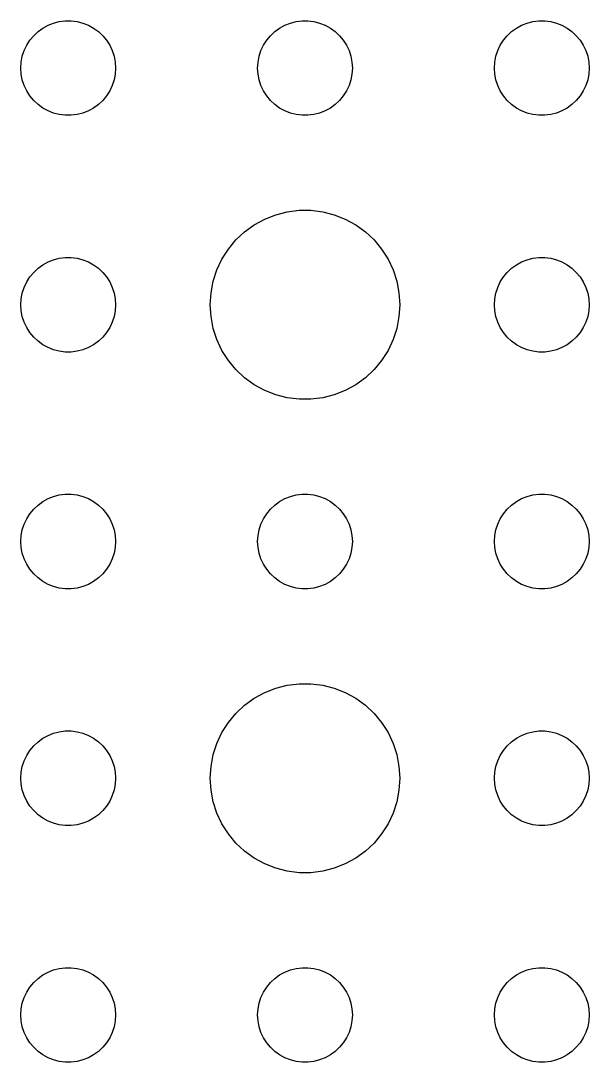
# Model space of a CAD drawing. Header units: metres. Extents: x -127 to 127, y -127 to 127.
# Drawn here: x -9 to 9, y 51 to 84 of the extents above; entities that cross this region are included whole.
import ezdxf

# ---------------------------------------------------------------- set-up
doc = ezdxf.new("R2010")
doc.units = ezdxf.units.M

msp = doc.modelspace()

# ---------------------------------------------------------------- linework, layer by layer
for p, q in [((-8.30373, 83.7665), (-8.13866, 83.8572)), ((-8.13866, 83.8572), (-7.96352, 83.9266)), ((-7.96352, 83.9266), (-7.78107, 83.9734)), ((-7.78107, 83.9734), (-7.59418, 83.997)), ((-7.59418, 83.997), (-7.40581, 83.997)), ((-7.40581, 83.997), (-7.21892, 83.9734)), ((-7.21892, 83.9734), (-7.03647, 83.9266)), ((-7.03647, 83.9266), (-6.86133, 83.8572)), ((-6.86133, 83.8572), (-6.69626, 83.7665)), ((-0.80373, 83.7665), (-0.63866, 83.8572)), ((-0.63866, 83.8572), (-0.46352, 83.9266)), ((-0.46352, 83.9266), (-0.28107, 83.9734)), ((-0.28107, 83.9734), (-0.09418, 83.997)), ((-0.09418, 83.997), (0.09418, 83.997)), ((0.09418, 83.997), (0.28107, 83.9734)), ((0.28107, 83.9734), (0.46352, 83.9266)), ((0.46352, 83.9266), (0.63866, 83.8572)), ((0.63866, 83.8572), (0.80373, 83.7665)), ((6.69626, 83.7665), (6.86133, 83.8572)), ((6.86133, 83.8572), (7.03647, 83.9266)), ((7.03647, 83.9266), (7.21892, 83.9734)), ((7.21892, 83.9734), (7.40581, 83.997)), ((7.40581, 83.997), (7.59418, 83.997)), ((7.59418, 83.997), (7.78107, 83.9734)), ((7.78107, 83.9734), (7.96352, 83.9266)), ((7.96352, 83.9266), (8.13866, 83.8572)), ((8.13866, 83.8572), (8.30373, 83.7665)), ((-8.71352, 83.3817), (-8.59344, 83.5268)), ((-8.59344, 83.5268), (-8.45613, 83.6558)), ((-8.45613, 83.6558), (-8.30373, 83.7665)), ((-6.69626, 83.7665), (-6.54385, 83.6558)), ((-6.54385, 83.6558), (-6.40654, 83.5268)), ((-6.40654, 83.5268), (-6.28647, 83.3817)), ((-1.21352, 83.3817), (-1.09344, 83.5268)), ((-1.09344, 83.5268), (-0.95613, 83.6558)), ((-0.95613, 83.6558), (-0.80373, 83.7665)), ((0.80373, 83.7665), (0.95613, 83.6558)), ((0.95613, 83.6558), (1.09344, 83.5268)), ((1.09344, 83.5268), (1.21352, 83.3817)), ((6.28647, 83.3817), (6.40654, 83.5268)), ((6.40654, 83.5268), (6.54385, 83.6558)), ((6.54385, 83.6558), (6.69626, 83.7665)), ((8.30373, 83.7665), (8.45613, 83.6558)), ((8.45613, 83.6558), (8.59344, 83.5268)), ((8.59344, 83.5268), (8.71352, 83.3817)), ((-8.89465, 83.0522), (-8.81445, 83.2226)), ((-8.81445, 83.2226), (-8.71352, 83.3817)), ((-6.28647, 83.3817), (-6.18553, 83.2226)), ((-6.18553, 83.2226), (-6.10533, 83.0522)), ((-1.39465, 83.0522), (-1.31445, 83.2226)), ((-1.31445, 83.2226), (-1.21352, 83.3817)), ((1.21352, 83.3817), (1.31445, 83.2226)), ((1.31445, 83.2226), (1.39465, 83.0522)), ((6.10533, 83.0522), (6.18553, 83.2226)), ((6.18553, 83.2226), (6.28647, 83.3817)), ((8.71352, 83.3817), (8.81445, 83.2226)), ((8.81445, 83.2226), (8.89465, 83.0522)), ((-8.98816, 82.688), (-8.95287, 82.873)), ((-8.95287, 82.873), (-8.89465, 83.0522)), ((-6.10533, 83.0522), (-6.04712, 82.873)), ((-6.04712, 82.873), (-6.01183, 82.688)), ((-1.48816, 82.688), (-1.45287, 82.873)), ((-1.45287, 82.873), (-1.39465, 83.0522)), ((1.39465, 83.0522), (1.45287, 82.873)), ((1.45287, 82.873), (1.48816, 82.688)), ((6.01183, 82.688), (6.04712, 82.873)), ((6.04712, 82.873), (6.10533, 83.0522)), ((8.89465, 83.0522), (8.95287, 82.873)), ((8.95287, 82.873), (8.98816, 82.688)), ((-9, 82.5), (-8.98816, 82.688)), ((-8.98816, 82.312), (-9, 82.5)), ((-6.01183, 82.688), (-6, 82.5)), ((-6, 82.5), (-6.01183, 82.312)), ((-1.5, 82.5), (-1.48816, 82.688)), ((-1.48816, 82.312), (-1.5, 82.5)), ((1.48816, 82.688), (1.5, 82.5)), ((1.5, 82.5), (1.48816, 82.312)), ((6, 82.5), (6.01183, 82.688)), ((6.01183, 82.312), (6, 82.5)), ((8.98816, 82.688), (9, 82.5)), ((9, 82.5), (8.98816, 82.312)), ((-8.95287, 82.127), (-8.98816, 82.312)), ((-6.01183, 82.312), (-6.04712, 82.127)), ((-1.45287, 82.127), (-1.48816, 82.312)), ((1.48816, 82.312), (1.45287, 82.127)), ((6.04712, 82.127), (6.01183, 82.312)), ((8.98816, 82.312), (8.95287, 82.127)), ((-8.89465, 81.9478), (-8.95287, 82.127)), ((-8.81445, 81.7774), (-8.89465, 81.9478)), ((-6.10533, 81.9478), (-6.18553, 81.7774)), ((-6.04712, 82.127), (-6.10533, 81.9478)), ((-1.39465, 81.9478), (-1.45287, 82.127)), ((-1.31445, 81.7774), (-1.39465, 81.9478)), ((1.39465, 81.9478), (1.31445, 81.7774)), ((1.45287, 82.127), (1.39465, 81.9478)), ((6.10533, 81.9478), (6.04712, 82.127)), ((6.18553, 81.7774), (6.10533, 81.9478)), ((8.89465, 81.9478), (8.81445, 81.7774)), ((8.95287, 82.127), (8.89465, 81.9478)), ((-8.71352, 81.6183), (-8.81445, 81.7774)), ((-8.59344, 81.4732), (-8.71352, 81.6183)), ((-6.28647, 81.6183), (-6.40654, 81.4732)), ((-6.18553, 81.7774), (-6.28647, 81.6183)), ((-1.21352, 81.6183), (-1.31445, 81.7774)), ((-1.09344, 81.4732), (-1.21352, 81.6183)), ((1.21352, 81.6183), (1.09344, 81.4732)), ((1.31445, 81.7774), (1.21352, 81.6183)), ((6.28647, 81.6183), (6.18553, 81.7774)), ((6.40654, 81.4732), (6.28647, 81.6183)), ((8.71352, 81.6183), (8.59344, 81.4732)), ((8.81445, 81.7774), (8.71352, 81.6183)), ((-8.45613, 81.3442), (-8.59344, 81.4732)), ((-8.30373, 81.2335), (-8.45613, 81.3442)), ((-8.13866, 81.1428), (-8.30373, 81.2335)), ((-6.69626, 81.2335), (-6.86133, 81.1428)), ((-6.54385, 81.3442), (-6.69626, 81.2335)), ((-6.40654, 81.4732), (-6.54385, 81.3442)), ((-0.95613, 81.3442), (-1.09344, 81.4732)), ((-0.80373, 81.2335), (-0.95613, 81.3442)), ((-0.63866, 81.1428), (-0.80373, 81.2335)), ((0.80373, 81.2335), (0.63866, 81.1428)), ((0.95613, 81.3442), (0.80373, 81.2335)), ((1.09344, 81.4732), (0.95613, 81.3442)), ((6.54385, 81.3442), (6.40654, 81.4732)), ((6.69626, 81.2335), (6.54385, 81.3442)), ((6.86133, 81.1428), (6.69626, 81.2335)), ((8.30373, 81.2335), (8.13866, 81.1428)), ((8.45613, 81.3442), (8.30373, 81.2335)), ((8.59344, 81.4732), (8.45613, 81.3442)), ((-7.96352, 81.0734), (-8.13866, 81.1428)), ((-7.78107, 81.0266), (-7.96352, 81.0734)), ((-7.59418, 81.003), (-7.78107, 81.0266)), ((-7.40581, 81.003), (-7.59418, 81.003)), ((-7.21892, 81.0266), (-7.40581, 81.003)), ((-7.03647, 81.0734), (-7.21892, 81.0266)), ((-6.86133, 81.1428), (-7.03647, 81.0734)), ((-0.46352, 81.0734), (-0.63866, 81.1428)), ((-0.28107, 81.0266), (-0.46352, 81.0734)), ((-0.09418, 81.003), (-0.28107, 81.0266)), ((0.09418, 81.003), (-0.09418, 81.003)), ((0.28107, 81.0266), (0.09418, 81.003)), ((0.46352, 81.0734), (0.28107, 81.0266)), ((0.63866, 81.1428), (0.46352, 81.0734)), ((7.03647, 81.0734), (6.86133, 81.1428)), ((7.21892, 81.0266), (7.03647, 81.0734)), ((7.40581, 81.003), (7.21892, 81.0266)), ((7.59418, 81.003), (7.40581, 81.003)), ((7.78107, 81.0266), (7.59418, 81.003)), ((7.96352, 81.0734), (7.78107, 81.0266)), ((8.13866, 81.1428), (7.96352, 81.0734)), ((-0.92705, 77.8532), (-0.56213, 77.9469)), ((-0.56213, 77.9469), (-0.18837, 77.9941)), ((-0.18837, 77.9941), (0.18837, 77.9941)), ((0.18837, 77.9941), (0.56213, 77.9469)), ((0.56213, 77.9469), (0.92705, 77.8532)), ((-1.60747, 77.533), (-1.27733, 77.7145)), ((-1.27733, 77.7145), (-0.92705, 77.8532)), ((0.92705, 77.8532), (1.27733, 77.7145)), ((1.27733, 77.7145), (1.60747, 77.533)), ((-2.1869, 77.0536), (-1.91226, 77.3115)), ((-1.91226, 77.3115), (-1.60747, 77.533)), ((1.60747, 77.533), (1.91226, 77.3115)), ((1.91226, 77.3115), (2.1869, 77.0536)), ((-2.42705, 76.7634), (-2.1869, 77.0536)), ((2.1869, 77.0536), (2.42705, 76.7634)), ((-2.62891, 76.4453), (-2.42705, 76.7634)), ((2.42705, 76.7634), (2.62891, 76.4453)), ((-8.45613, 76.1558), (-8.30373, 76.2665)), ((-8.30373, 76.2665), (-8.13866, 76.3572)), ((-8.13866, 76.3572), (-7.96352, 76.4266)), ((-7.96352, 76.4266), (-7.78107, 76.4734)), ((-7.78107, 76.4734), (-7.59418, 76.497)), ((-7.59418, 76.497), (-7.40581, 76.497)), ((-7.40581, 76.497), (-7.21892, 76.4734)), ((-7.21892, 76.4734), (-7.03647, 76.4266)), ((-7.03647, 76.4266), (-6.86133, 76.3572)), ((-6.86133, 76.3572), (-6.69626, 76.2665)), ((-6.69626, 76.2665), (-6.54385, 76.1558)), ((-2.78932, 76.1044), (-2.62891, 76.4453)), ((2.62891, 76.4453), (2.78932, 76.1044)), ((6.54385, 76.1558), (6.69626, 76.2665)), ((6.69626, 76.2665), (6.86133, 76.3572)), ((6.86133, 76.3572), (7.03647, 76.4266)), ((7.03647, 76.4266), (7.21892, 76.4734)), ((7.21892, 76.4734), (7.40581, 76.497)), ((7.40581, 76.497), (7.59418, 76.497)), ((7.59418, 76.497), (7.78107, 76.4734)), ((7.78107, 76.4734), (7.96352, 76.4266)), ((7.96352, 76.4266), (8.13866, 76.3572)), ((8.13866, 76.3572), (8.30373, 76.2665)), ((8.30373, 76.2665), (8.45613, 76.1558)), ((-8.71352, 75.8817), (-8.59344, 76.0268)), ((-8.59344, 76.0268), (-8.45613, 76.1558)), ((-6.54385, 76.1558), (-6.40654, 76.0268)), ((-6.40654, 76.0268), (-6.28647, 75.8817)), ((-2.90575, 75.7461), (-2.78932, 76.1044)), ((2.78932, 76.1044), (2.90575, 75.7461)), ((6.28647, 75.8817), (6.40654, 76.0268)), ((6.40654, 76.0268), (6.54385, 76.1558)), ((8.45613, 76.1558), (8.59344, 76.0268)), ((8.59344, 76.0268), (8.71352, 75.8817)), ((-8.89465, 75.5522), (-8.81445, 75.7226)), ((-8.81445, 75.7226), (-8.71352, 75.8817)), ((-6.28647, 75.8817), (-6.18553, 75.7226)), ((-6.18553, 75.7226), (-6.10533, 75.5522)), ((-2.97633, 75.376), (-2.90575, 75.7461)), ((2.90575, 75.7461), (2.97633, 75.376)), ((6.10533, 75.5522), (6.18553, 75.7226)), ((6.18553, 75.7226), (6.28647, 75.8817)), ((8.71352, 75.8817), (8.81445, 75.7226)), ((8.81445, 75.7226), (8.89465, 75.5522)), ((-8.98816, 75.188), (-8.95287, 75.373)), ((-8.95287, 75.373), (-8.89465, 75.5522)), ((-6.10533, 75.5522), (-6.04712, 75.373)), ((-6.04712, 75.373), (-6.01183, 75.188)), ((-3, 75), (-2.97633, 75.376)), ((2.97633, 75.376), (3, 75)), ((6.01183, 75.188), (6.04712, 75.373)), ((6.04712, 75.373), (6.10533, 75.5522)), ((8.89465, 75.5522), (8.95287, 75.373)), ((8.95287, 75.373), (8.98816, 75.188)), ((-9, 75), (-8.98816, 75.188)), ((-8.98816, 74.812), (-9, 75)), ((-6.01183, 75.188), (-6, 75)), ((-6, 75), (-6.01183, 74.812)), ((-2.97633, 74.624), (-3, 75)), ((3, 75), (2.97633, 74.624)), ((6, 75), (6.01183, 75.188)), ((6.01183, 74.812), (6, 75)), ((8.98816, 75.188), (9, 75)), ((9, 75), (8.98816, 74.812)), ((-8.95287, 74.627), (-8.98816, 74.812)), ((-8.89465, 74.4478), (-8.95287, 74.627)), ((-6.04712, 74.627), (-6.10533, 74.4478)), ((-6.01183, 74.812), (-6.04712, 74.627)), ((-2.90575, 74.2539), (-2.97633, 74.624)), ((2.97633, 74.624), (2.90575, 74.2539)), ((6.04712, 74.627), (6.01183, 74.812)), ((6.10533, 74.4478), (6.04712, 74.627)), ((8.95287, 74.627), (8.89465, 74.4478)), ((8.98816, 74.812), (8.95287, 74.627)), ((-8.81445, 74.2774), (-8.89465, 74.4478)), ((-8.71352, 74.1183), (-8.81445, 74.2774)), ((-6.18553, 74.2774), (-6.28647, 74.1183)), ((-6.10533, 74.4478), (-6.18553, 74.2774)), ((-2.78932, 73.8956), (-2.90575, 74.2539)), ((2.90575, 74.2539), (2.78932, 73.8956)), ((6.18553, 74.2774), (6.10533, 74.4478)), ((6.28647, 74.1183), (6.18553, 74.2774)), ((8.81445, 74.2774), (8.71352, 74.1183)), ((8.89465, 74.4478), (8.81445, 74.2774)), ((-8.59344, 73.9732), (-8.71352, 74.1183)), ((-8.45613, 73.8442), (-8.59344, 73.9732)), ((-6.40654, 73.9732), (-6.54385, 73.8442)), ((-6.28647, 74.1183), (-6.40654, 73.9732)), ((6.40654, 73.9732), (6.28647, 74.1183)), ((6.54385, 73.8442), (6.40654, 73.9732)), ((8.59344, 73.9732), (8.45613, 73.8442)), ((8.71352, 74.1183), (8.59344, 73.9732)), ((-8.30373, 73.7335), (-8.45613, 73.8442)), ((-8.13866, 73.6428), (-8.30373, 73.7335)), ((-7.96352, 73.5734), (-8.13866, 73.6428)), ((-6.86133, 73.6428), (-7.03647, 73.5734)), ((-6.69626, 73.7335), (-6.86133, 73.6428)), ((-6.54385, 73.8442), (-6.69626, 73.7335)), ((-2.62891, 73.5547), (-2.78932, 73.8956)), ((2.78932, 73.8956), (2.62891, 73.5547)), ((6.69626, 73.7335), (6.54385, 73.8442)), ((6.86133, 73.6428), (6.69626, 73.7335)), ((7.03647, 73.5734), (6.86133, 73.6428)), ((8.13866, 73.6428), (7.96352, 73.5734)), ((8.30373, 73.7335), (8.13866, 73.6428)), ((8.45613, 73.8442), (8.30373, 73.7335)), ((-7.78107, 73.5266), (-7.96352, 73.5734)), ((-7.59418, 73.503), (-7.78107, 73.5266)), ((-7.40581, 73.503), (-7.59418, 73.503)), ((-7.21892, 73.5266), (-7.40581, 73.503)), ((-7.03647, 73.5734), (-7.21892, 73.5266)), ((-2.42705, 73.2366), (-2.62891, 73.5547)), ((2.62891, 73.5547), (2.42705, 73.2366)), ((7.21892, 73.5266), (7.03647, 73.5734)), ((7.40581, 73.503), (7.21892, 73.5266)), ((7.59418, 73.503), (7.40581, 73.503)), ((7.78107, 73.5266), (7.59418, 73.503)), ((7.96352, 73.5734), (7.78107, 73.5266)), ((-2.1869, 72.9464), (-2.42705, 73.2366)), ((-1.91226, 72.6885), (-2.1869, 72.9464)), ((2.1869, 72.9464), (1.91226, 72.6885)), ((2.42705, 73.2366), (2.1869, 72.9464)), ((-1.60747, 72.467), (-1.91226, 72.6885)), ((1.91226, 72.6885), (1.60747, 72.467)), ((-1.27733, 72.2855), (-1.60747, 72.467)), ((-0.92705, 72.1468), (-1.27733, 72.2855)), ((1.27733, 72.2855), (0.92705, 72.1468)), ((1.60747, 72.467), (1.27733, 72.2855)), ((-0.56213, 72.0531), (-0.92705, 72.1468)), ((-0.18837, 72.0059), (-0.56213, 72.0531)), ((0.18837, 72.0059), (-0.18837, 72.0059)), ((0.56213, 72.0531), (0.18837, 72.0059)), ((0.92705, 72.1468), (0.56213, 72.0531)), ((-7.96352, 68.9266), (-7.78107, 68.9734)), ((-7.78107, 68.9734), (-7.59418, 68.997)), ((-7.59418, 68.997), (-7.40581, 68.997)), ((-7.40581, 68.997), (-7.21892, 68.9734)), ((-7.21892, 68.9734), (-7.03647, 68.9266)), ((-0.46352, 68.9266), (-0.28107, 68.9734)), ((-0.28107, 68.9734), (-0.09418, 68.997)), ((-0.09418, 68.997), (0.09418, 68.997)), ((0.09418, 68.997), (0.28107, 68.9734)), ((0.28107, 68.9734), (0.46352, 68.9266)), ((7.03647, 68.9266), (7.21892, 68.9734)), ((7.21892, 68.9734), (7.40581, 68.997)), ((7.40581, 68.997), (7.59418, 68.997)), ((7.59418, 68.997), (7.78107, 68.9734)), ((7.78107, 68.9734), (7.96352, 68.9266)), ((-8.59344, 68.5268), (-8.45613, 68.6558)), ((-8.45613, 68.6558), (-8.30373, 68.7665)), ((-8.30373, 68.7665), (-8.13866, 68.8572)), ((-8.13866, 68.8572), (-7.96352, 68.9266)), ((-7.03647, 68.9266), (-6.86133, 68.8572)), ((-6.86133, 68.8572), (-6.69626, 68.7665)), ((-6.69626, 68.7665), (-6.54385, 68.6558)), ((-6.54385, 68.6558), (-6.40654, 68.5268)), ((-1.09344, 68.5268), (-0.95613, 68.6558)), ((-0.95613, 68.6558), (-0.80373, 68.7665)), ((-0.80373, 68.7665), (-0.63866, 68.8572)), ((-0.63866, 68.8572), (-0.46352, 68.9266)), ((0.46352, 68.9266), (0.63866, 68.8572)), ((0.63866, 68.8572), (0.80373, 68.7665)), ((0.80373, 68.7665), (0.95613, 68.6558)), ((0.95613, 68.6558), (1.09344, 68.5268)), ((6.40654, 68.5268), (6.54385, 68.6558)), ((6.54385, 68.6558), (6.69626, 68.7665)), ((6.69626, 68.7665), (6.86133, 68.8572)), ((6.86133, 68.8572), (7.03647, 68.9266)), ((7.96352, 68.9266), (8.13866, 68.8572)), ((8.13866, 68.8572), (8.30373, 68.7665)), ((8.30373, 68.7665), (8.45613, 68.6558)), ((8.45613, 68.6558), (8.59344, 68.5268)), ((-8.81445, 68.2226), (-8.71352, 68.3817)), ((-8.71352, 68.3817), (-8.59344, 68.5268)), ((-6.40654, 68.5268), (-6.28647, 68.3817)), ((-6.28647, 68.3817), (-6.18553, 68.2226)), ((-1.31445, 68.2226), (-1.21352, 68.3817)), ((-1.21352, 68.3817), (-1.09344, 68.5268)), ((1.09344, 68.5268), (1.21352, 68.3817)), ((1.21352, 68.3817), (1.31445, 68.2226)), ((6.18553, 68.2226), (6.28647, 68.3817)), ((6.28647, 68.3817), (6.40654, 68.5268)), ((8.59344, 68.5268), (8.71352, 68.3817)), ((8.71352, 68.3817), (8.81445, 68.2226)), ((-8.95287, 67.873), (-8.89465, 68.0522)), ((-8.89465, 68.0522), (-8.81445, 68.2226)), ((-6.18553, 68.2226), (-6.10533, 68.0522)), ((-6.10533, 68.0522), (-6.04712, 67.873)), ((-1.45287, 67.873), (-1.39465, 68.0522)), ((-1.39465, 68.0522), (-1.31445, 68.2226)), ((1.31445, 68.2226), (1.39465, 68.0522)), ((1.39465, 68.0522), (1.45287, 67.873)), ((6.04712, 67.873), (6.10533, 68.0522)), ((6.10533, 68.0522), (6.18553, 68.2226)), ((8.81445, 68.2226), (8.89465, 68.0522)), ((8.89465, 68.0522), (8.95287, 67.873)), ((-9, 67.5), (-8.98816, 67.688)), ((-8.98816, 67.688), (-8.95287, 67.873)), ((-6.04712, 67.873), (-6.01183, 67.688)), ((-6.01183, 67.688), (-6, 67.5)), ((-1.5, 67.5), (-1.48816, 67.688)), ((-1.48816, 67.688), (-1.45287, 67.873)), ((1.45287, 67.873), (1.48816, 67.688)), ((1.48816, 67.688), (1.5, 67.5)), ((6, 67.5), (6.01183, 67.688)), ((6.01183, 67.688), (6.04712, 67.873)), ((8.95287, 67.873), (8.98816, 67.688)), ((8.98816, 67.688), (9, 67.5)), ((-8.98816, 67.312), (-9, 67.5)), ((-8.95287, 67.127), (-8.98816, 67.312)), ((-6.01183, 67.312), (-6.04712, 67.127)), ((-6, 67.5), (-6.01183, 67.312)), ((-1.48816, 67.312), (-1.5, 67.5)), ((-1.45287, 67.127), (-1.48816, 67.312)), ((1.48816, 67.312), (1.45287, 67.127)), ((1.5, 67.5), (1.48816, 67.312)), ((6.01183, 67.312), (6, 67.5)), ((6.04712, 67.127), (6.01183, 67.312)), ((8.98816, 67.312), (8.95287, 67.127)), ((9, 67.5), (8.98816, 67.312)), ((-8.89465, 66.9478), (-8.95287, 67.127)), ((-6.04712, 67.127), (-6.10533, 66.9478)), ((-1.39465, 66.9478), (-1.45287, 67.127)), ((1.45287, 67.127), (1.39465, 66.9478)), ((6.10533, 66.9478), (6.04712, 67.127)), ((8.95287, 67.127), (8.89465, 66.9478)), ((-8.81445, 66.7774), (-8.89465, 66.9478)), ((-8.71352, 66.6183), (-8.81445, 66.7774)), ((-6.18553, 66.7774), (-6.28647, 66.6183)), ((-6.10533, 66.9478), (-6.18553, 66.7774)), ((-1.31445, 66.7774), (-1.39465, 66.9478)), ((-1.21352, 66.6183), (-1.31445, 66.7774)), ((1.31445, 66.7774), (1.21352, 66.6183)), ((1.39465, 66.9478), (1.31445, 66.7774)), ((6.18553, 66.7774), (6.10533, 66.9478)), ((6.28647, 66.6183), (6.18553, 66.7774)), ((8.81445, 66.7774), (8.71352, 66.6183)), ((8.89465, 66.9478), (8.81445, 66.7774)), ((-8.59344, 66.4732), (-8.71352, 66.6183)), ((-8.45613, 66.3442), (-8.59344, 66.4732)), ((-8.30373, 66.2335), (-8.45613, 66.3442)), ((-6.54385, 66.3442), (-6.69626, 66.2335)), ((-6.40654, 66.4732), (-6.54385, 66.3442)), ((-6.28647, 66.6183), (-6.40654, 66.4732)), ((-1.09344, 66.4732), (-1.21352, 66.6183)), ((-0.95613, 66.3442), (-1.09344, 66.4732)), ((-0.80373, 66.2335), (-0.95613, 66.3442)), ((0.95613, 66.3442), (0.80373, 66.2335)), ((1.09344, 66.4732), (0.95613, 66.3442)), ((1.21352, 66.6183), (1.09344, 66.4732)), ((6.40654, 66.4732), (6.28647, 66.6183)), ((6.54385, 66.3442), (6.40654, 66.4732)), ((6.69626, 66.2335), (6.54385, 66.3442)), ((8.45613, 66.3442), (8.30373, 66.2335)), ((8.59344, 66.4732), (8.45613, 66.3442)), ((8.71352, 66.6183), (8.59344, 66.4732)), ((-8.13866, 66.1428), (-8.30373, 66.2335)), ((-7.96352, 66.0734), (-8.13866, 66.1428)), ((-7.78107, 66.0266), (-7.96352, 66.0734)), ((-7.59418, 66.003), (-7.78107, 66.0266)), ((-7.40581, 66.003), (-7.59418, 66.003)), ((-7.21892, 66.0266), (-7.40581, 66.003)), ((-7.03647, 66.0734), (-7.21892, 66.0266)), ((-6.86133, 66.1428), (-7.03647, 66.0734)), ((-6.69626, 66.2335), (-6.86133, 66.1428)), ((-0.63866, 66.1428), (-0.80373, 66.2335)), ((-0.46352, 66.0734), (-0.63866, 66.1428)), ((-0.28107, 66.0266), (-0.46352, 66.0734)), ((-0.09418, 66.003), (-0.28107, 66.0266)), ((0.09418, 66.003), (-0.09418, 66.003)), ((0.28107, 66.0266), (0.09418, 66.003)), ((0.46352, 66.0734), (0.28107, 66.0266)), ((0.63866, 66.1428), (0.46352, 66.0734)), ((0.80373, 66.2335), (0.63866, 66.1428)), ((6.86133, 66.1428), (6.69626, 66.2335)), ((7.03647, 66.0734), (6.86133, 66.1428)), ((7.21892, 66.0266), (7.03647, 66.0734)), ((7.40581, 66.003), (7.21892, 66.0266)), ((7.59418, 66.003), (7.40581, 66.003)), ((7.78107, 66.0266), (7.59418, 66.003)), ((7.96352, 66.0734), (7.78107, 66.0266)), ((8.13866, 66.1428), (7.96352, 66.0734)), ((8.30373, 66.2335), (8.13866, 66.1428)), ((-1.60747, 62.533), (-1.27733, 62.7145)), ((-1.27733, 62.7145), (-0.92705, 62.8532)), ((-0.92705, 62.8532), (-0.56213, 62.9469)), ((-0.56213, 62.9469), (-0.18837, 62.9941)), ((-0.18837, 62.9941), (0.18837, 62.9941)), ((0.18837, 62.9941), (0.56213, 62.9469)), ((0.56213, 62.9469), (0.92705, 62.8532)), ((0.92705, 62.8532), (1.27733, 62.7145)), ((1.27733, 62.7145), (1.60747, 62.533)), ((-1.91226, 62.3115), (-1.60747, 62.533)), ((1.60747, 62.533), (1.91226, 62.3115)), ((-2.42705, 61.7634), (-2.1869, 62.0536)), ((-2.1869, 62.0536), (-1.91226, 62.3115)), ((1.91226, 62.3115), (2.1869, 62.0536)), ((2.1869, 62.0536), (2.42705, 61.7634)), ((-2.62891, 61.4453), (-2.42705, 61.7634)), ((2.42705, 61.7634), (2.62891, 61.4453)), ((-8.13866, 61.3572), (-7.96352, 61.4266)), ((-7.96352, 61.4266), (-7.78107, 61.4734)), ((-7.78107, 61.4734), (-7.59418, 61.497)), ((-7.59418, 61.497), (-7.40581, 61.497)), ((-7.40581, 61.497), (-7.21892, 61.4734)), ((-7.21892, 61.4734), (-7.03647, 61.4266)), ((-7.03647, 61.4266), (-6.86133, 61.3572)), ((-2.78932, 61.1044), (-2.62891, 61.4453)), ((2.62891, 61.4453), (2.78932, 61.1044)), ((6.86133, 61.3572), (7.03647, 61.4266)), ((7.03647, 61.4266), (7.21892, 61.4734)), ((7.21892, 61.4734), (7.40581, 61.497)), ((7.40581, 61.497), (7.59418, 61.497)), ((7.59418, 61.497), (7.78107, 61.4734)), ((7.78107, 61.4734), (7.96352, 61.4266)), ((7.96352, 61.4266), (8.13866, 61.3572)), ((-8.59344, 61.0268), (-8.45613, 61.1558)), ((-8.45613, 61.1558), (-8.30373, 61.2665)), ((-8.30373, 61.2665), (-8.13866, 61.3572)), ((-6.86133, 61.3572), (-6.69626, 61.2665)), ((-6.69626, 61.2665), (-6.54385, 61.1558)), ((-6.54385, 61.1558), (-6.40654, 61.0268)), ((-2.90575, 60.7461), (-2.78932, 61.1044)), ((2.78932, 61.1044), (2.90575, 60.7461)), ((6.40654, 61.0268), (6.54385, 61.1558)), ((6.54385, 61.1558), (6.69626, 61.2665)), ((6.69626, 61.2665), (6.86133, 61.3572)), ((8.13866, 61.3572), (8.30373, 61.2665)), ((8.30373, 61.2665), (8.45613, 61.1558)), ((8.45613, 61.1558), (8.59344, 61.0268)), ((-8.89465, 60.5522), (-8.81445, 60.7226)), ((-8.81445, 60.7226), (-8.71352, 60.8817)), ((-8.71352, 60.8817), (-8.59344, 61.0268)), ((-6.40654, 61.0268), (-6.28647, 60.8817)), ((-6.28647, 60.8817), (-6.18553, 60.7226)), ((-6.18553, 60.7226), (-6.10533, 60.5522)), ((-2.97633, 60.376), (-2.90575, 60.7461)), ((2.90575, 60.7461), (2.97633, 60.376)), ((6.10533, 60.5522), (6.18553, 60.7226)), ((6.18553, 60.7226), (6.28647, 60.8817)), ((6.28647, 60.8817), (6.40654, 61.0268)), ((8.59344, 61.0268), (8.71352, 60.8817)), ((8.71352, 60.8817), (8.81445, 60.7226)), ((8.81445, 60.7226), (8.89465, 60.5522)), ((-8.95287, 60.373), (-8.89465, 60.5522)), ((-6.10533, 60.5522), (-6.04712, 60.373)), ((6.04712, 60.373), (6.10533, 60.5522)), ((8.89465, 60.5522), (8.95287, 60.373)), ((-9, 60), (-8.98816, 60.188)), ((-8.98816, 60.188), (-8.95287, 60.373)), ((-6.04712, 60.373), (-6.01183, 60.188)), ((-6.01183, 60.188), (-6, 60)), ((-3, 60), (-2.97633, 60.376)), ((2.97633, 60.376), (3, 60)), ((6, 60), (6.01183, 60.188)), ((6.01183, 60.188), (6.04712, 60.373)), ((8.95287, 60.373), (8.98816, 60.188)), ((8.98816, 60.188), (9, 60)), ((-8.98816, 59.812), (-9, 60)), ((-8.95287, 59.627), (-8.98816, 59.812)), ((-6.01183, 59.812), (-6.04712, 59.627)), ((-6, 60), (-6.01183, 59.812)), ((-2.97633, 59.624), (-3, 60)), ((3, 60), (2.97633, 59.624)), ((6.01183, 59.812), (6, 60)), ((6.04712, 59.627), (6.01183, 59.812)), ((8.98816, 59.812), (8.95287, 59.627)), ((9, 60), (8.98816, 59.812)), ((-8.89465, 59.4478), (-8.95287, 59.627)), ((-8.81445, 59.2774), (-8.89465, 59.4478)), ((-6.10533, 59.4478), (-6.18553, 59.2774)), ((-6.04712, 59.627), (-6.10533, 59.4478)), ((-2.90575, 59.2539), (-2.97633, 59.624)), ((2.97633, 59.624), (2.90575, 59.2539)), ((6.10533, 59.4478), (6.04712, 59.627)), ((6.18553, 59.2774), (6.10533, 59.4478)), ((8.89465, 59.4478), (8.81445, 59.2774)), ((8.95287, 59.627), (8.89465, 59.4478)), ((-8.71352, 59.1183), (-8.81445, 59.2774)), ((-8.59344, 58.9732), (-8.71352, 59.1183)), ((-6.28647, 59.1183), (-6.40654, 58.9732)), ((-6.18553, 59.2774), (-6.28647, 59.1183)), ((-2.78932, 58.8956), (-2.90575, 59.2539)), ((2.90575, 59.2539), (2.78932, 58.8956)), ((6.28647, 59.1183), (6.18553, 59.2774)), ((6.40654, 58.9732), (6.28647, 59.1183)), ((8.71352, 59.1183), (8.59344, 58.9732)), ((8.81445, 59.2774), (8.71352, 59.1183)), ((-8.45613, 58.8442), (-8.59344, 58.9732)), ((-8.30373, 58.7335), (-8.45613, 58.8442)), ((-8.13866, 58.6428), (-8.30373, 58.7335)), ((-6.69626, 58.7335), (-6.86133, 58.6428)), ((-6.54385, 58.8442), (-6.69626, 58.7335)), ((-6.40654, 58.9732), (-6.54385, 58.8442)), ((-2.62891, 58.5547), (-2.78932, 58.8956)), ((2.78932, 58.8956), (2.62891, 58.5547)), ((6.54385, 58.8442), (6.40654, 58.9732)), ((6.69626, 58.7335), (6.54385, 58.8442)), ((6.86133, 58.6428), (6.69626, 58.7335)), ((8.30373, 58.7335), (8.13866, 58.6428)), ((8.45613, 58.8442), (8.30373, 58.7335)), ((8.59344, 58.9732), (8.45613, 58.8442)), ((-7.96352, 58.5734), (-8.13866, 58.6428)), ((-7.78107, 58.5266), (-7.96352, 58.5734)), ((-7.59418, 58.503), (-7.78107, 58.5266)), ((-7.40581, 58.503), (-7.59418, 58.503)), ((-7.21892, 58.5266), (-7.40581, 58.503)), ((-7.03647, 58.5734), (-7.21892, 58.5266)), ((-6.86133, 58.6428), (-7.03647, 58.5734)), ((-2.42705, 58.2366), (-2.62891, 58.5547)), ((2.62891, 58.5547), (2.42705, 58.2366)), ((7.03647, 58.5734), (6.86133, 58.6428)), ((7.21892, 58.5266), (7.03647, 58.5734)), ((7.40581, 58.503), (7.21892, 58.5266)), ((7.59418, 58.503), (7.40581, 58.503)), ((7.78107, 58.5266), (7.59418, 58.503)), ((7.96352, 58.5734), (7.78107, 58.5266)), ((8.13866, 58.6428), (7.96352, 58.5734)), ((-2.1869, 57.9464), (-2.42705, 58.2366)), ((2.42705, 58.2366), (2.1869, 57.9464)), ((-1.91226, 57.6885), (-2.1869, 57.9464)), ((2.1869, 57.9464), (1.91226, 57.6885)), ((-1.60747, 57.467), (-1.91226, 57.6885)), ((-1.27733, 57.2855), (-1.60747, 57.467)), ((1.60747, 57.467), (1.27733, 57.2855)), ((1.91226, 57.6885), (1.60747, 57.467)), ((-0.92705, 57.1468), (-1.27733, 57.2855)), ((-0.56213, 57.0531), (-0.92705, 57.1468)), ((0.92705, 57.1468), (0.56213, 57.0531)), ((1.27733, 57.2855), (0.92705, 57.1468)), ((-0.18837, 57.0059), (-0.56213, 57.0531)), ((0.18837, 57.0059), (-0.18837, 57.0059)), ((0.56213, 57.0531), (0.18837, 57.0059)), ((-8.30373, 53.7665), (-8.13866, 53.8572)), ((-8.13866, 53.8572), (-7.96352, 53.9266)), ((-7.96352, 53.9266), (-7.78107, 53.9734)), ((-7.78107, 53.9734), (-7.59418, 53.997)), ((-7.59418, 53.997), (-7.40581, 53.997)), ((-7.40581, 53.997), (-7.21892, 53.9734)), ((-7.21892, 53.9734), (-7.03647, 53.9266)), ((-7.03647, 53.9266), (-6.86133, 53.8572)), ((-6.86133, 53.8572), (-6.69626, 53.7665)), ((-0.80373, 53.7665), (-0.63866, 53.8572)), ((-0.63866, 53.8572), (-0.46352, 53.9266)), ((-0.46352, 53.9266), (-0.28107, 53.9734)), ((-0.28107, 53.9734), (-0.09418, 53.997)), ((-0.09418, 53.997), (0.09418, 53.997)), ((0.09418, 53.997), (0.28107, 53.9734)), ((0.28107, 53.9734), (0.46352, 53.9266)), ((0.46352, 53.9266), (0.63866, 53.8572)), ((0.63866, 53.8572), (0.80373, 53.7665)), ((6.69626, 53.7665), (6.86133, 53.8572)), ((6.86133, 53.8572), (7.03647, 53.9266)), ((7.03647, 53.9266), (7.21892, 53.9734)), ((7.21892, 53.9734), (7.40581, 53.997)), ((7.40581, 53.997), (7.59418, 53.997)), ((7.59418, 53.997), (7.78107, 53.9734)), ((7.78107, 53.9734), (7.96352, 53.9266)), ((7.96352, 53.9266), (8.13866, 53.8572)), ((8.13866, 53.8572), (8.30373, 53.7665)), ((-8.71352, 53.3817), (-8.59344, 53.5268)), ((-8.59344, 53.5268), (-8.45613, 53.6558)), ((-8.45613, 53.6558), (-8.30373, 53.7665)), ((-6.69626, 53.7665), (-6.54385, 53.6558)), ((-6.54385, 53.6558), (-6.40654, 53.5268)), ((-6.40654, 53.5268), (-6.28647, 53.3817)), ((-1.21352, 53.3817), (-1.09344, 53.5268)), ((-1.09344, 53.5268), (-0.95613, 53.6558)), ((-0.95613, 53.6558), (-0.80373, 53.7665)), ((0.80373, 53.7665), (0.95613, 53.6558)), ((0.95613, 53.6558), (1.09344, 53.5268)), ((1.09344, 53.5268), (1.21352, 53.3817)), ((6.28647, 53.3817), (6.40654, 53.5268)), ((6.40654, 53.5268), (6.54385, 53.6558)), ((6.54385, 53.6558), (6.69626, 53.7665)), ((8.30373, 53.7665), (8.45613, 53.6558)), ((8.45613, 53.6558), (8.59344, 53.5268)), ((8.59344, 53.5268), (8.71352, 53.3817)), ((-8.89465, 53.0522), (-8.81445, 53.2226)), ((-8.81445, 53.2226), (-8.71352, 53.3817)), ((-6.28647, 53.3817), (-6.18553, 53.2226)), ((-6.18553, 53.2226), (-6.10533, 53.0522)), ((-1.39465, 53.0522), (-1.31445, 53.2226)), ((-1.31445, 53.2226), (-1.21352, 53.3817)), ((1.21352, 53.3817), (1.31445, 53.2226)), ((1.31445, 53.2226), (1.39465, 53.0522)), ((6.10533, 53.0522), (6.18553, 53.2226)), ((6.18553, 53.2226), (6.28647, 53.3817)), ((8.71352, 53.3817), (8.81445, 53.2226)), ((8.81445, 53.2226), (8.89465, 53.0522)), ((-8.98816, 52.688), (-8.95287, 52.873)), ((-8.95287, 52.873), (-8.89465, 53.0522)), ((-6.10533, 53.0522), (-6.04712, 52.873)), ((-6.04712, 52.873), (-6.01183, 52.688)), ((-1.48816, 52.688), (-1.45287, 52.873)), ((-1.45287, 52.873), (-1.39465, 53.0522)), ((1.39465, 53.0522), (1.45287, 52.873)), ((1.45287, 52.873), (1.48816, 52.688)), ((6.01183, 52.688), (6.04712, 52.873)), ((6.04712, 52.873), (6.10533, 53.0522)), ((8.89465, 53.0522), (8.95287, 52.873)), ((8.95287, 52.873), (8.98816, 52.688)), ((-9, 52.5), (-8.98816, 52.688)), ((-8.98816, 52.312), (-9, 52.5)), ((-6.01183, 52.688), (-6, 52.5)), ((-6, 52.5), (-6.01183, 52.312)), ((-1.5, 52.5), (-1.48816, 52.688)), ((-1.48816, 52.312), (-1.5, 52.5)), ((1.48816, 52.688), (1.5, 52.5)), ((1.5, 52.5), (1.48816, 52.312)), ((6, 52.5), (6.01183, 52.688)), ((6.01183, 52.312), (6, 52.5)), ((8.98816, 52.688), (9, 52.5)), ((9, 52.5), (8.98816, 52.312)), ((-8.95287, 52.127), (-8.98816, 52.312)), ((-6.01183, 52.312), (-6.04712, 52.127)), ((-1.45287, 52.127), (-1.48816, 52.312)), ((1.48816, 52.312), (1.45287, 52.127)), ((6.04712, 52.127), (6.01183, 52.312)), ((8.98816, 52.312), (8.95287, 52.127)), ((-8.89465, 51.9478), (-8.95287, 52.127)), ((-8.81445, 51.7774), (-8.89465, 51.9478)), ((-6.10533, 51.9478), (-6.18553, 51.7774)), ((-6.04712, 52.127), (-6.10533, 51.9478)), ((-1.39465, 51.9478), (-1.45287, 52.127)), ((-1.31445, 51.7774), (-1.39465, 51.9478)), ((1.39465, 51.9478), (1.31445, 51.7774)), ((1.45287, 52.127), (1.39465, 51.9478)), ((6.10533, 51.9478), (6.04712, 52.127)), ((6.18553, 51.7774), (6.10533, 51.9478)), ((8.89465, 51.9478), (8.81445, 51.7774)), ((8.95287, 52.127), (8.89465, 51.9478)), ((-8.71352, 51.6183), (-8.81445, 51.7774)), ((-8.59344, 51.4732), (-8.71352, 51.6183)), ((-8.45613, 51.3442), (-8.59344, 51.4732)), ((-6.40654, 51.4732), (-6.54385, 51.3442)), ((-6.28647, 51.6183), (-6.40654, 51.4732)), ((-6.18553, 51.7774), (-6.28647, 51.6183)), ((-1.21352, 51.6183), (-1.31445, 51.7774)), ((-1.09344, 51.4732), (-1.21352, 51.6183)), ((-0.95613, 51.3442), (-1.09344, 51.4732)), ((1.09344, 51.4732), (0.95613, 51.3442)), ((1.21352, 51.6183), (1.09344, 51.4732)), ((1.31445, 51.7774), (1.21352, 51.6183)), ((6.28647, 51.6183), (6.18553, 51.7774)), ((6.40654, 51.4732), (6.28647, 51.6183)), ((6.54385, 51.3442), (6.40654, 51.4732)), ((8.59344, 51.4732), (8.45613, 51.3442)), ((8.71352, 51.6183), (8.59344, 51.4732)), ((8.81445, 51.7774), (8.71352, 51.6183)), ((-8.30373, 51.2335), (-8.45613, 51.3442)), ((-8.13866, 51.1428), (-8.30373, 51.2335)), ((-7.96352, 51.0734), (-8.13866, 51.1428)), ((-6.86133, 51.1428), (-7.03647, 51.0734)), ((-6.69626, 51.2335), (-6.86133, 51.1428)), ((-6.54385, 51.3442), (-6.69626, 51.2335)), ((-0.80373, 51.2335), (-0.95613, 51.3442)), ((-0.63866, 51.1428), (-0.80373, 51.2335)), ((-0.46352, 51.0734), (-0.63866, 51.1428)), ((0.63866, 51.1428), (0.46352, 51.0734)), ((0.80373, 51.2335), (0.63866, 51.1428)), ((0.95613, 51.3442), (0.80373, 51.2335)), ((6.69626, 51.2335), (6.54385, 51.3442)), ((6.86133, 51.1428), (6.69626, 51.2335)), ((7.03647, 51.0734), (6.86133, 51.1428)), ((8.13866, 51.1428), (7.96352, 51.0734)), ((8.30373, 51.2335), (8.13866, 51.1428)), ((8.45613, 51.3442), (8.30373, 51.2335)), ((-7.78107, 51.0266), (-7.96352, 51.0734)), ((-7.59418, 51.003), (-7.78107, 51.0266)), ((-7.40581, 51.003), (-7.59418, 51.003)), ((-7.21892, 51.0266), (-7.40581, 51.003)), ((-7.03647, 51.0734), (-7.21892, 51.0266)), ((-0.28107, 51.0266), (-0.46352, 51.0734)), ((-0.09418, 51.003), (-0.28107, 51.0266)), ((0.09418, 51.003), (-0.09418, 51.003)), ((0.28107, 51.0266), (0.09418, 51.003)), ((0.46352, 51.0734), (0.28107, 51.0266)), ((7.21892, 51.0266), (7.03647, 51.0734)), ((7.40581, 51.003), (7.21892, 51.0266)), ((7.59418, 51.003), (7.40581, 51.003)), ((7.78107, 51.0266), (7.59418, 51.003)), ((7.96352, 51.0734), (7.78107, 51.0266))]:
    msp.add_line(p, q)

doc.saveas('drawing.dxf')
